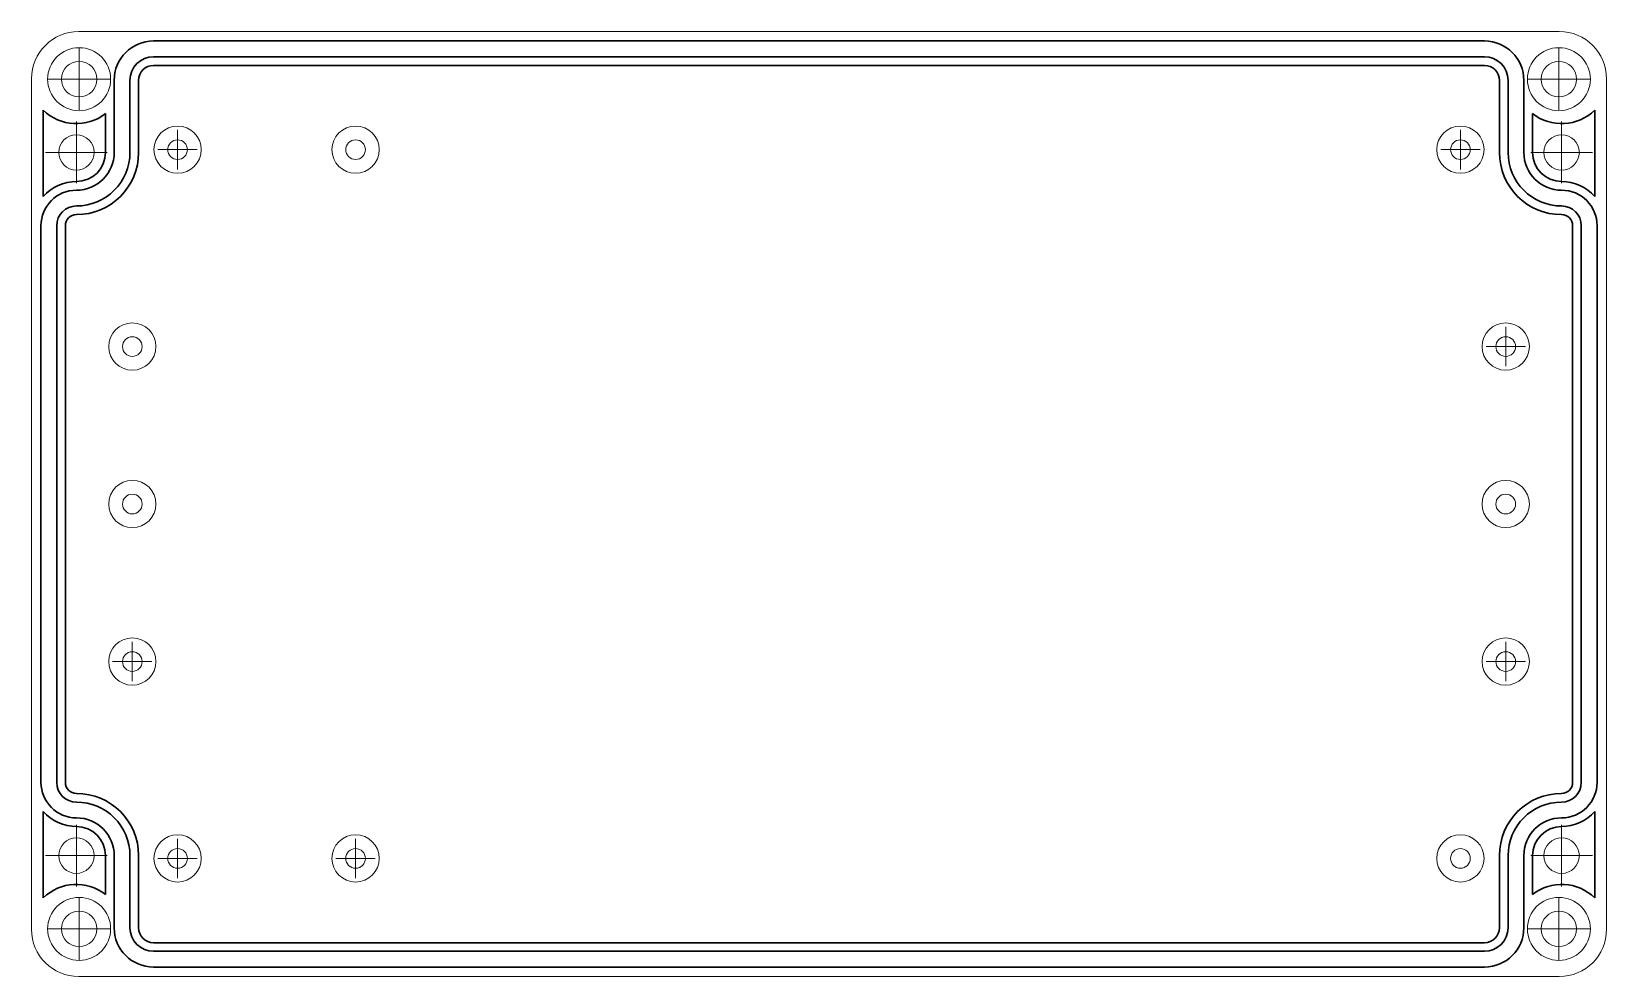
# Model space of a CAD drawing. Header units: millimetres. Extents: x 7409 to 7609, y -906 to -786.
import ezdxf

# ---------------------------------------------------------------- set-up
doc = ezdxf.new("R2010")
doc.units = ezdxf.units.MM
doc.header["$LTSCALE"] = 0.3
doc.layers.get('0').update_dxf_attribs({"lineweight": 30})
doc.layers.add('D', color=3, linetype='Continuous', lineweight=15)

msp = doc.modelspace()

# ---------------------------------------------------------------- linework, layer by layer
at = {"linetype": 'ByBlock', "ltscale": 0.3}
for p, q in [((7424.86, -786.85), (7593.86, -786.85)), ((7424.86, -788.85), (7593.86, -788.85)), ((7424.86, -789.95), (7593.86, -789.95)), ((7419.86, -791.85), (7419.86, -801)), ((7421.86, -791.85), (7421.86, -801)), ((7422.96, -791.85), (7422.96, -801)), ((7595.76, -791.85), (7595.76, -801)), ((7596.86, -791.85), (7596.86, -801)), ((7598.86, -791.85), (7598.86, -801)), ((7410.86, -806.59), (7410.86, -795.63)), ((7607.86, -795.63), (7607.86, -806.59)), ((7418.76, -796.07), (7418.76, -801)), ((7599.96, -796.07), (7599.96, -801)), ((7410.56, -881), (7410.56, -810.3)), ((7412.56, -881), (7412.56, -810.3)), ((7413.66, -881), (7413.66, -810.3)), ((7605.06, -810.3), (7605.06, -881)), ((7606.16, -810.3), (7606.16, -881)), ((7608.16, -810.3), (7608.16, -881)), ((7603.66, -884), (7603.66, -884)), ((7410.86, -895.66), (7410.86, -884.7)), ((7607.86, -884.7), (7607.86, -895.66)), ((7418.76, -895.22), (7418.76, -890.3)), ((7419.86, -899.45), (7419.86, -890.3)), ((7421.86, -899.45), (7421.86, -890.3)), ((7422.96, -899.45), (7422.96, -890.3)), ((7595.76, -899.45), (7595.76, -890.3)), ((7596.86, -899.45), (7596.86, -890.3)), ((7598.86, -899.45), (7598.86, -890.3)), ((7599.96, -895.22), (7599.96, -890.3)), ((7593.86, -901.35), (7424.86, -901.35)), ((7593.86, -902.45), (7424.86, -902.45)), ((7593.86, -904.45), (7424.86, -904.45))]:
    msp.add_line(p, q, dxfattribs=at)
for centre, radius, start, end in [((7424.86, -791.85), 5, 90, 180), ((7593.86, -791.85), 5, 0, 90), ((7424.86, -791.85), 3, 90, 180), ((7424.86, -791.85), 1.9, 90, 180), ((7593.86, -791.85), 3, 0, 90), ((7593.86, -791.85), 1.9, 0, 90), ((7415.06, -791.35), 6, 225.573, 308.0731), ((7603.66, -791.35), 6, 231.9269, 314.427), ((7415.06, -801), 6.8, 270, 0), ((7415.06, -801), 4.8, 270, 0), ((7415.06, -801), 7.9, 270, 0), ((7415.06, -801), 3.7, 270, 0), ((7603.66, -801), 7.9, 180, 270), ((7603.66, -801), 6.8, 180, 270), ((7603.66, -801), 4.8, 180, 270), ((7603.66, -801), 3.7, 180, 270), ((7415.06, -810.3), 4.5, 90, 180), ((7415.06, -810.3), 5.6, 90, 138.5904), ((7603.66, -810.3), 5.6, 41.4096, 90), ((7603.66, -810.3), 4.5, 0, 90), ((7415.06, -810.3), 2.5, 90, 180), ((7603.66, -810.3), 2.5, 0, 90), ((7415.06, -810.3), 1.4, 90, 180), ((7603.66, -810.3), 1.4, 0, 90), ((7415.06, -881), 4.5, 180, 270), ((7415.06, -881), 2.5, 180, 270), ((7415.06, -881), 1.4, 180, 270), ((7603.66, -881), 4.5, 270, 0), ((7603.66, -881), 2.5, 270, 0), ((7603.66, -881), 1.4, 270, 0), ((7415.06, -890.3), 7.9, 0, 90), ((7415.06, -890.3), 6.8, 0, 90), ((7603.66, -890.3), 7.9, 90, 180), ((7603.66, -890.3), 6.8, 90, 180), ((7415.06, -881), 5.6, 221.4096, 270), ((7415.06, -890.3), 4.8, 0, 90), ((7603.66, -890.3), 4.8, 90, 180), ((7603.66, -881), 5.6, 270, 318.5904), ((7415.06, -890.3), 3.7, 0, 90), ((7603.66, -890.3), 3.7, 90, 180), ((7415.06, -899.95), 6, 51.9269, 134.427), ((7603.66, -899.95), 6, 45.573, 128.0731), ((7424.86, -899.45), 5, 180, 270), ((7424.86, -899.45), 3, 180, 270), ((7424.86, -899.45), 1.9, 180, 270), ((7593.86, -899.45), 5, 270, 0), ((7593.86, -899.45), 3, 270, 0), ((7593.86, -899.45), 1.9, 270, 0)]:
    msp.add_arc(centre, radius, start, end, dxfattribs=at)
at = {"layer": 'D', "color": 0, "linetype": 'ByBlock', "ltscale": 0.3}
for p, q in [((7415.36, -785.65), (7603.36, -785.65)), ((7409.36, -791.65), (7409.36, -899.65)), ((7609.36, -791.65), (7609.36, -899.75)), ((7415.36, -905.65), (7603.36, -905.65))]:
    msp.add_line(p, q, dxfattribs=at)
at = {"layer": 'D', "color": 0, "linetype": 'ByBlock'}
for p, q in [((7415.41, -795.61), (7415.41, -787.78)), ((7415.41, -795.61), (7415.41, -787.78)), ((7603.31, -795.61), (7603.31, -787.78)), ((7411.49, -791.7), (7419.33, -791.7)), ((7411.49, -791.7), (7419.41, -791.7)), ((7599.39, -791.7), (7607.23, -791.7)), ((7415.06, -804.91), (7415.06, -797.08)), ((7415.06, -804.91), (7415.06, -797.08)), ((7603.66, -804.91), (7603.66, -797.08)), ((7603.66, -804.91), (7603.66, -797.08)), ((7411.14, -801), (7418.98, -801)), ((7411.14, -801), (7418.98, -801)), ((7607.58, -801), (7599.74, -801)), ((7607.58, -801), (7599.74, -801)), ((7415.06, -886.38), (7415.06, -894.21)), ((7415.06, -886.38), (7415.06, -894.21)), ((7603.66, -886.38), (7603.66, -894.21)), ((7603.66, -886.38), (7603.66, -894.21)), ((7411.14, -890.3), (7418.98, -890.3)), ((7411.14, -890.3), (7418.98, -890.3)), ((7607.58, -890.3), (7599.74, -890.3)), ((7607.58, -890.3), (7599.74, -890.3)), ((7415.41, -903.51), (7415.41, -895.68)), ((7603.31, -903.51), (7603.31, -895.68)), ((7411.49, -899.6), (7419.33, -899.6)), ((7599.39, -899.6), (7607.23, -899.6))]:
    msp.add_line(p, q, dxfattribs=at)
at = {"layer": 'D', "color": 7, "linetype": 'ByBlock'}
for p, q in [((7427.91, -803.15), (7427.91, -798.15)), ((7590.81, -803.15), (7590.81, -798.15)), ((7425.41, -800.65), (7430.41, -800.65)), ((7588.31, -800.65), (7593.31, -800.65)), ((7596.56, -828.15), (7596.56, -823.15)), ((7594.06, -825.65), (7599.06, -825.65)), ((7422.16, -868.15), (7422.16, -863.15)), ((7596.56, -868.15), (7596.56, -863.15)), ((7419.66, -865.65), (7424.66, -865.65)), ((7594.06, -865.65), (7599.06, -865.65)), ((7427.91, -893.15), (7427.91, -888.15)), ((7450.51, -893.15), (7450.51, -888.15)), ((7425.41, -890.65), (7430.41, -890.65)), ((7448.01, -890.65), (7453.01, -890.65))]:
    msp.add_line(p, q, dxfattribs=at)
at = {"layer": 'D', "color": 0, "linetype": 'ByBlock', "ltscale": 0.3}
for centre, radius in [((7415.41, -791.7), 4), ((7603.31, -791.7), 4), ((7415.41, -791.7), 2.25), ((7603.31, -791.7), 2.25), ((7427.91, -800.65), 3), ((7450.51, -800.65), 3), ((7590.81, -800.65), 3), ((7415.06, -801), 2.25), ((7427.91, -800.65), 1.25), ((7450.51, -800.65), 1.25), ((7590.81, -800.65), 1.25), ((7603.66, -801), 2.25), ((7422.16, -825.65), 3), ((7596.56, -825.65), 3), ((7422.16, -825.65), 1.25), ((7596.56, -825.65), 1.25), ((7422.16, -845.65), 3), ((7596.56, -845.65), 3), ((7422.16, -845.65), 1.25), ((7596.56, -845.65), 1.25), ((7422.16, -865.65), 3), ((7596.56, -865.65), 3), ((7422.16, -865.65), 1.25), ((7596.56, -865.65), 1.25), ((7427.91, -890.65), 3), ((7450.51, -890.65), 3), ((7590.81, -890.65), 3), ((7415.06, -890.3), 2.25), ((7427.91, -890.65), 1.25), ((7450.51, -890.65), 1.25), ((7590.81, -890.65), 1.25), ((7603.66, -890.3), 2.25), ((7415.41, -899.6), 4), ((7603.31, -899.6), 4), ((7415.41, -899.6), 2.25), ((7603.31, -899.6), 2.25)]:
    msp.add_circle(centre, radius, dxfattribs=at)
for centre, start, end in [((7415.36, -791.65), 90, 180), ((7603.36, -791.65), 0, 90), ((7415.36, -899.65), 180, 270), ((7603.36, -899.65), 270, 0)]:
    msp.add_arc(centre, 6, start, end, dxfattribs=at)

doc.saveas('drawing.dxf')
